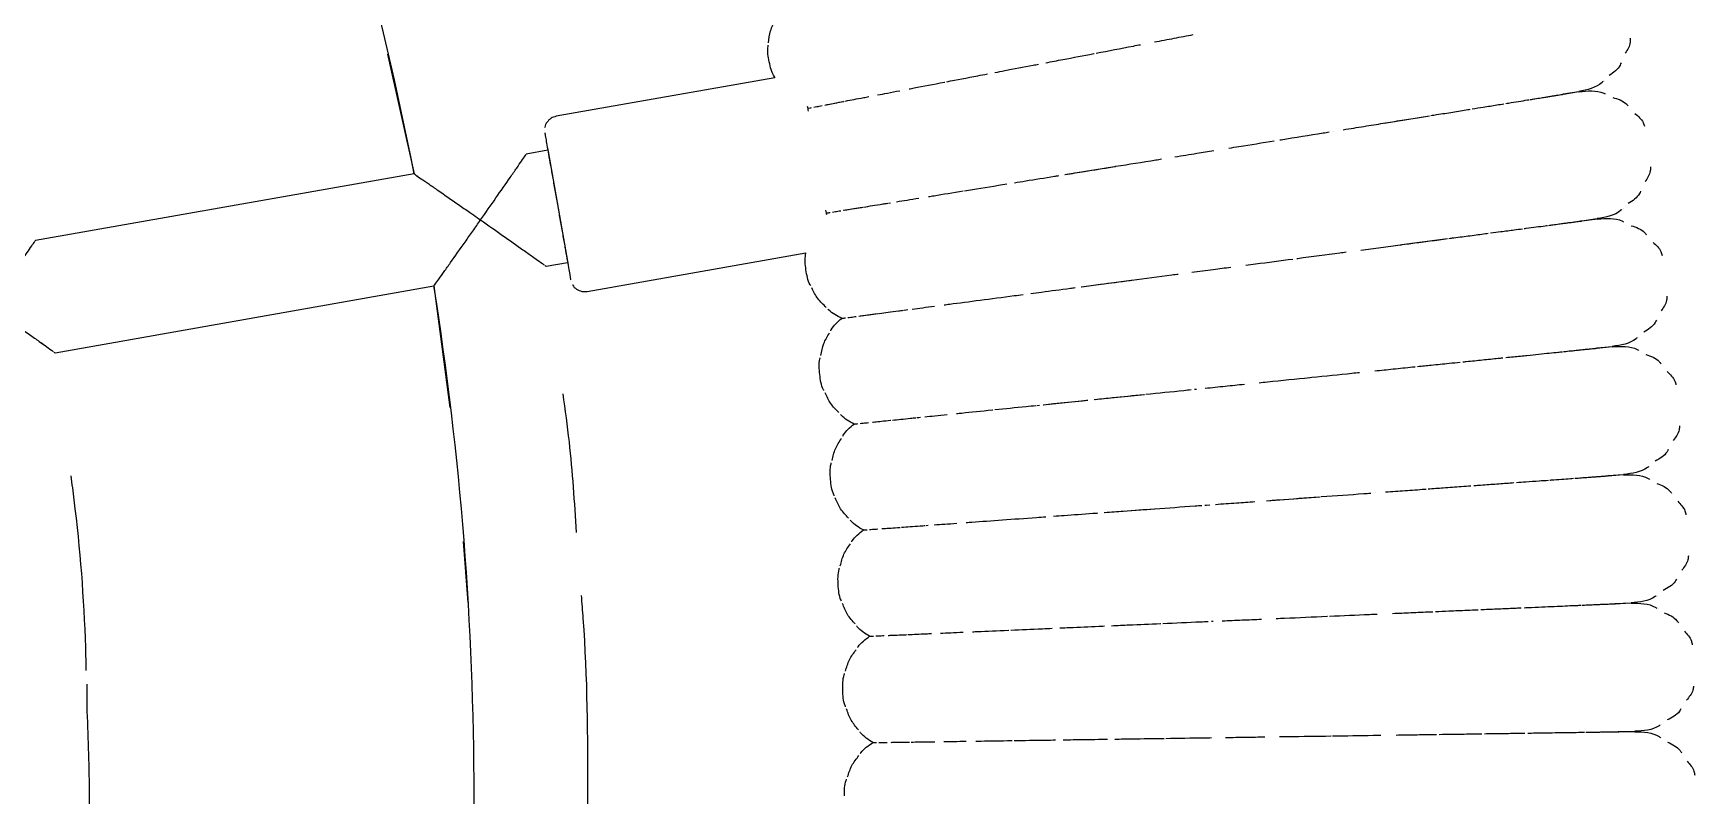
# Model space of a CAD drawing. Extents: x -360 to 379, y -342 to 365.
# Drawn here: x 49.73 to 73.06, y -136.09 to -125.37 of the extents above; entities that cross this region are included whole.
import ezdxf

# ---------------------------------------------------------------- set-up
doc = ezdxf.new("R2010")
doc.units = 0
doc.layers.get('0').update_dxf_attribs({"linetype": 'CONTINUOUS'})

msp = doc.modelspace()

# ---------------------------------------------------------------- linework, layer by layer
at = {"color": 7, "linetype": 'CONTINUOUS'}
for p, q in [((54.703, -125.665), (55.076, -127.349)), ((60.142, -125.998), (57.073, -126.539)), ((60.143, -125.998), (57.073, -126.539)), ((71.432, -126.197), (71.211, -126.23)), ((71.219, -126.228), (71.431, -126.191)), ((71.275, -126.22), (71.275, -126.22)), ((71.787, -126.044), (71.787, -126.044)), ((71.816, -126.225), (71.816, -126.225)), ((60.842, -126.381), (61.097, -126.333)), ((69.916, -126.439), (69.916, -126.439)), ((68.698, -126.635), (69.334, -126.533)), ((56.911, -126.701), (56.911, -126.701)), ((56.916, -126.802), (56.918, -126.81)), ((56.918, -126.81), (56.919, -126.818)), ((67.986, -126.75), (67.986, -126.75)), ((56.954, -127.017), (56.652, -127.071)), ((56.954, -127.017), (56.652, -127.071)), ((56.952, -127.004), (56.954, -127.017)), ((56.957, -127.034), (57.229, -128.576)), ((55.076, -127.349), (49.757, -128.286)), ((55.076, -127.349), (49.757, -128.286)), ((55.119, -127.378), (55.123, -127.381)), ((64.212, -127.359), (64.91, -127.246)), ((61.103, -127.861), (61.36, -127.819)), ((61.739, -127.758), (61.766, -127.754)), ((72.053, -127.842), (72.053, -127.842)), ((71.693, -127.985), (71.474, -128.011)), ((71.476, -128.01), (71.692, -127.978)), ((71.536, -128.001), (71.536, -128.001)), ((71.536, -128.003), (71.536, -128.003)), ((71.693, -127.985), (71.693, -127.985)), ((68.948, -128.343), (69.587, -128.259)), ((70.174, -128.182), (70.174, -128.182)), ((56.707, -128.488), (56.808, -128.56)), ((57.507, -129.001), (60.576, -128.46)), ((57.507, -129.001), (60.577, -128.46)), ((56.916, -128.636), (56.93, -128.646)), ((56.93, -128.646), (57.232, -128.593)), ((56.93, -128.646), (57.232, -128.593)), ((50.035, -129.862), (55.354, -128.924)), ((50.035, -129.862), (55.354, -128.924)), ((55.354, -128.924), (55.579, -130.634)), ((57.3, -128.905), (57.3, -128.905)), ((64.443, -128.936), (65.145, -128.844)), ((61.321, -129.347), (61.578, -129.313)), ((49.813, -129.704), (49.913, -129.775)), ((72.267, -129.647), (72.267, -129.647)), ((50.021, -129.852), (50.035, -129.862)), ((71.903, -129.779), (71.683, -129.799)), ((71.686, -129.798), (71.902, -129.773)), ((71.745, -129.791), (71.745, -129.791)), ((71.746, -129.793), (71.746, -129.793)), ((72.286, -129.829), (72.286, -129.829)), ((69.147, -130.058), (69.147, -130.058)), ((66.036, -130.375), (66.061, -130.373)), ((67.661, -130.209), (67.683, -130.207)), ((63.819, -130.602), (63.86, -130.598)), ((63.91, -130.593), (64.534, -130.529)), ((64.628, -130.519), (65.331, -130.447)), ((72.06, -131.579), (71.84, -131.592)), ((71.843, -131.591), (72.06, -131.572)), ((71.903, -131.586), (71.903, -131.586)), ((71.903, -131.588), (71.903, -131.588)), ((72.428, -131.457), (72.428, -131.457)), ((68.58, -131.829), (68.582, -131.829)), ((70.535, -131.687), (70.535, -131.687)), ((72.441, -131.64), (72.441, -131.64)), ((64.767, -132.107), (65.473, -132.056)), ((67.046, -131.941), (67.799, -131.886)), ((62.268, -132.289), (62.296, -132.287)), ((55.763, -132.517), (55.83, -133.37)), ((71.935, -133.389), (72.165, -133.376)), ((72.165, -133.382), (71.942, -133.389)), ((72.007, -133.385), (72.007, -133.385)), ((72.007, -133.387), (72.007, -133.387)), ((72.536, -133.271), (72.536, -133.271)), ((72.544, -133.454), (72.544, -133.454)), ((66.274, -133.636), (66.299, -133.635)), ((50.487, -134.906), (50.487, -134.519)), ((72.592, -135.088), (72.592, -135.088)), ((71.981, -135.189), (72.218, -135.182)), ((72.218, -135.188), (71.997, -135.188)), ((72.06, -135.186), (72.06, -135.186)), ((72.06, -135.188), (72.06, -135.188)), ((72.594, -135.271), (72.594, -135.271))]:
    msp.add_line(p, q, dxfattribs=at)
at = {"color": 7, "linetype": 'CONTINUOUS', "flags": 128}
for points in [[(61.959, -129.263), (61.987, -129.26), (62.011, -129.256)], [(62.136, -130.774), (62.164, -130.771), (62.187, -130.769)], [(66.179, -132.004), (66.204, -132.002), (66.251, -131.999)]]:
    msp.add_lwpolyline(points, dxfattribs=at)
at = {"color": 7, "linetype": 'CONTINUOUS'}
for start, end in [(11.0009, 28.9991), (351.0009, 8.9991)]:
    msp.add_arc((10.118, -136.088), 45.8, start, end, dxfattribs=at)
for points, knots in [([(60.054, -125.507), (60.06, -125.45), (60.072, -125.335), (60.124, -125.233), (60.151, -125.181)], [0, 0, 0, 0, 0.49715, 1, 1, 1, 1]), ([(65.473, -125.495), (65.565, -125.478), (65.746, -125.443), (65.927, -125.408), (66.016, -125.391)], [0, 0, 0, 0, 0.509436, 1, 1, 1, 1]), ([(72.154, -125.442), (72.155, -125.462), (72.157, -125.538), (72.116, -125.604), (72.085, -125.654)], [0, 0, 0, 0, 0.252425, 1, 1, 1, 1]), ([(60.064, -125.775), (60.05, -125.702), (60.034, -125.623), (60.048, -125.546), (60.049, -125.542)], [0, 0, 0, 0, 0.938693, 1, 1, 1, 1]), ([(63.947, -125.787), (64.027, -125.772), (64.247, -125.73), (64.475, -125.686), (64.625, -125.658), (64.627, -125.657)], [0, 0, 0, 0, 0.361506, 0.993535, 1, 1, 1, 1]), ([(64.653, -125.652), (64.827, -125.619), (65.033, -125.579), (65.244, -125.539), (65.278, -125.533)], [0, 0, 0, 0, 0.839596, 1, 1, 1, 1]), ([(60.144, -125.998), (60.141, -125.993), (60.097, -125.927), (60.08, -125.848), (60.064, -125.775)], [0, 0, 0, 0, 0.072316, 1, 1, 1, 1]), ([(62.558, -126.053), (62.698, -126.026), (62.88, -125.991), (63.081, -125.953), (63.126, -125.944)], [0, 0, 0, 0, 0.772923, 1, 1, 1, 1]), ([(63.232, -125.924), (63.278, -125.915), (63.45, -125.882), (63.656, -125.843), (63.82, -125.812), (63.846, -125.807)], [0, 0, 0, 0, 0.2329772, 0.8808988, 1, 1, 1, 1]), ([(72.027, -125.786), (72.022, -125.798), (71.991, -125.875), (71.919, -125.925), (71.859, -125.967)], [0, 0, 0, 0, 0.152317, 1, 1, 1, 1]), ([(61.585, -126.239), (61.63, -126.231), (61.722, -126.213), (61.837, -126.191), (61.896, -126.18)], [0, 0, 0, 0, 0.486932, 1, 1, 1, 1]), ([(62.026, -126.155), (62.05, -126.15), (62.199, -126.122), (62.369, -126.089), (62.526, -126.059), (62.528, -126.059)], [0, 0, 0, 0, 0.1601643, 0.9893931, 1, 1, 1, 1]), ([(70.749, -126.304), (70.771, -126.301), (70.825, -126.292), (70.899, -126.28), (70.969, -126.269), (71.025, -126.26), (71.075, -126.252), (71.12, -126.244), (71.162, -126.238), (71.188, -126.234), (71.201, -126.231), (71.205, -126.231), (71.208, -126.23), (71.209, -126.23), (71.209, -126.23), (71.209, -126.23)], [0, 0, 0, 0, 0.101261, 0.249181, 0.372047, 0.482572, 0.580816, 0.693453, 0.803353, 0.912605, 0.940174, 0.9632, 0.981713, 0.995761, 1, 1, 1, 1]), ([(71.772, -126.051), (71.767, -126.055), (71.679, -126.141), (71.551, -126.167), (71.431, -126.191)], [0, 0, 0, 0, 0.05147, 1, 1, 1, 1]), ([(71.432, -126.197), (71.554, -126.182), (71.683, -126.167), (71.794, -126.221), (71.8, -126.224)], [0, 0, 0, 0, 0.94853, 1, 1, 1, 1]), ([(60.614, -126.466), (60.612, -126.454), (60.607, -126.428), (60.604, -126.41), (60.602, -126.4)], [0, 0, 0, 0, 0.467754, 1, 1, 1, 1]), ([(60.606, -126.427), (60.608, -126.426), (60.61, -126.426), (60.65, -126.418), (60.657, -126.417)], [0, 0, 0, 0, 0.827317, 1, 1, 1, 1]), ([(60.691, -126.41), (60.703, -126.408), (60.727, -126.404), (60.779, -126.394), (60.806, -126.388)], [0, 0, 0, 0, 0.4834428, 1, 1, 1, 1]), ([(60.861, -126.378), (60.87, -126.376), (60.932, -126.364), (61.018, -126.348), (61.113, -126.33), (61.114, -126.329)], [0, 0, 0, 0, 0.155239, 0.987856, 1, 1, 1, 1]), ([(61.135, -126.325), (61.213, -126.31), (61.309, -126.292), (61.437, -126.268), (61.461, -126.263)], [0, 0, 0, 0, 0.8095085, 1, 1, 1, 1]), ([(69.355, -126.529), (69.381, -126.525), (69.488, -126.508), (69.661, -126.48), (69.818, -126.455), (69.895, -126.442), (69.905, -126.441)], [0, 0, 0, 0, 0.13678, 0.540341, 0.94109, 1, 1, 1, 1]), ([(69.934, -126.436), (69.986, -126.427), (70.107, -126.408), (70.255, -126.384), (70.346, -126.369), (70.378, -126.364)], [0, 0, 0, 0, 0.330536, 0.758451, 1, 1, 1, 1]), ([(70.406, -126.36), (70.419, -126.358), (70.483, -126.347), (70.584, -126.331), (70.68, -126.315), (70.726, -126.308), (70.734, -126.307)], [0, 0, 0, 0, 0.1027867, 0.5237672, 0.9144623, 1, 1, 1, 1]), ([(71.909, -126.275), (71.979, -126.296), (72.062, -126.321), (72.117, -126.385), (72.125, -126.394)], [0, 0, 0, 0, 0.847683, 1, 1, 1, 1]), ([(57.073, -126.539), (57.047, -126.547), (56.997, -126.562), (56.942, -126.619), (56.913, -126.669), (56.912, -126.696), (56.912, -126.697)], [0, 0, 0, 0, 0.327453, 0.654907, 0.98236, 1, 1, 1, 1]), ([(68.124, -126.728), (68.222, -126.712), (68.414, -126.681), (68.686, -126.637), (68.947, -126.595), (69.155, -126.562), (69.272, -126.543), (69.309, -126.537)], [0, 0, 0, 0, 0.2309206, 0.454276, 0.6761354, 0.8964939, 1, 1, 1, 1]), ([(72.221, -126.501), (72.266, -126.539), (72.326, -126.589), (72.348, -126.662), (72.354, -126.68)], [0, 0, 0, 0, 0.747575, 1, 1, 1, 1]), ([(66.519, -126.987), (66.566, -126.979), (66.779, -126.945), (66.989, -126.911), (67.153, -126.885)], [0, 0, 0, 0, 0.21961, 1, 1, 1, 1]), ([(67.234, -126.871), (67.24, -126.87), (67.447, -126.837), (67.68, -126.8), (67.896, -126.765), (67.924, -126.76)], [0, 0, 0, 0, 0.025528, 0.875674, 1, 1, 1, 1]), ([(56.01, -127.996), (56.082, -127.892), (56.227, -127.685), (56.4, -127.436), (56.517, -127.267), (56.589, -127.162), (56.641, -127.086), (56.648, -127.076), (56.652, -127.071)], [0, 0, 0, 0, 0.249639, 0.498732, 0.631425, 0.74933, 0.874819, 1, 1, 1, 1]), ([(64.918, -127.245), (64.923, -127.244), (65.109, -127.214), (65.329, -127.179), (65.547, -127.144), (65.574, -127.139)], [0, 0, 0, 0, 0.0198714, 0.8749988, 1, 1, 1, 1]), ([(65.76, -127.109), (65.863, -127.093), (66.045, -127.063), (66.227, -127.034), (66.306, -127.021)], [0, 0, 0, 0, 0.568093, 1, 1, 1, 1]), ([(55.076, -127.349), (55.081, -127.352), (55.092, -127.36), (55.171, -127.414), (55.278, -127.488), (55.45, -127.606), (55.648, -127.744), (55.82, -127.864), (55.924, -127.936), (55.976, -127.973), (56.01, -127.996)], [0, 0, 0, 0, 0.125073, 0.250428, 0.375584, 0.501116, 0.75073, 0.874979, 0.919818, 1, 1, 1, 1]), ([(63.508, -127.473), (63.56, -127.464), (63.74, -127.435), (63.949, -127.402), (64.109, -127.376), (64.129, -127.373)], [0, 0, 0, 0, 0.261086, 0.90801, 1, 1, 1, 1]), ([(64.219, -127.358), (64.31, -127.343), (64.527, -127.308), (64.754, -127.272), (64.887, -127.25)], [0, 0, 0, 0, 0.415467, 1, 1, 1, 1]), ([(72.438, -127.251), (72.438, -127.27), (72.437, -127.347), (72.394, -127.412), (72.362, -127.461)], [0, 0, 0, 0, 0.2524251, 1, 1, 1, 1]), ([(62.298, -127.668), (62.324, -127.664), (62.471, -127.64), (62.645, -127.612), (62.787, -127.589)], [0, 0, 0, 0, 0.180471, 1, 1, 1, 1]), ([(62.803, -127.586), (62.804, -127.586), (62.95, -127.563), (63.152, -127.53), (63.361, -127.496), (63.402, -127.49)], [0, 0, 0, 0, 0.005465, 0.80838, 1, 1, 1, 1]), ([(72.3, -127.591), (72.295, -127.603), (72.261, -127.679), (72.189, -127.727), (72.127, -127.767)], [0, 0, 0, 0, 0.152317, 1, 1, 1, 1]), ([(60.871, -127.926), (60.87, -127.916), (60.866, -127.897), (60.862, -127.872), (60.86, -127.86)], [0, 0, 0, 0, 0.532246, 1, 1, 1, 1]), ([(61.123, -127.858), (61.133, -127.856), (61.196, -127.846), (61.283, -127.832), (61.377, -127.817), (61.378, -127.817)], [0, 0, 0, 0, 0.161139, 0.99581, 1, 1, 1, 1]), ([(61.386, -127.815), (61.47, -127.802), (61.57, -127.785), (61.704, -127.764), (61.727, -127.76)], [0, 0, 0, 0, 0.828873, 1, 1, 1, 1]), ([(61.851, -127.74), (61.899, -127.732), (61.992, -127.717), (62.107, -127.699), (62.163, -127.69)], [0, 0, 0, 0, 0.511844, 1, 1, 1, 1]), ([(72.037, -127.848), (72.033, -127.852), (71.942, -127.936), (71.814, -127.958), (71.692, -127.978)], [0, 0, 0, 0, 0.0514703, 1, 1, 1, 1]), ([(55.354, -128.924), (55.358, -128.919), (55.365, -128.908), (55.421, -128.831), (55.496, -128.724), (55.617, -128.554), (55.756, -128.358), (55.9, -128.153), (55.973, -128.049), (56.01, -127.996)], [0, 0, 0, 0, 0.125078, 0.250454, 0.375783, 0.500718, 0.749402, 0.874756, 1, 1, 1, 1]), ([(56.01, -127.996), (56.114, -128.069), (56.321, -128.215), (56.568, -128.389), (56.737, -128.509), (56.837, -128.58), (56.897, -128.623), (56.905, -128.629), (56.906, -128.629)], [0, 0, 0, 0, 0.284099, 0.566554, 0.717173, 0.850694, 0.993061, 1, 1, 1, 1]), ([(60.866, -127.899), (60.867, -127.899), (60.87, -127.899), (60.91, -127.892), (60.917, -127.891)], [0, 0, 0, 0, 0.830085, 1, 1, 1, 1]), ([(60.951, -127.885), (60.963, -127.883), (60.987, -127.88), (61.04, -127.871), (61.067, -127.867)], [0, 0, 0, 0, 0.491745, 1, 1, 1, 1]), ([(70.663, -128.117), (70.672, -128.116), (70.734, -128.108), (70.832, -128.095), (70.933, -128.082), (70.982, -128.075), (70.993, -128.074)], [0, 0, 0, 0, 0.076164, 0.494667, 0.883604, 1, 1, 1, 1]), ([(71.009, -128.072), (71.028, -128.069), (71.08, -128.062), (71.15, -128.053), (71.221, -128.044), (71.278, -128.036), (71.333, -128.029), (71.382, -128.023), (71.423, -128.017), (71.448, -128.014), (71.463, -128.012), (71.469, -128.011), (71.471, -128.011), (71.469, -128.011), (71.468, -128.011), (71.466, -128.012), (71.465, -128.012), (71.464, -128.012), (71.462, -128.012), (71.46, -128.012), (71.459, -128.013), (71.458, -128.013)], [0, 0, 0, 0, 0.0831333, 0.2290448, 0.3493806, 0.4579008, 0.5546621, 0.689561, 0.7982536, 0.8809141, 0.9284625, 0.9626848, 0.9842869, 0.9892267, 0.9910646, 0.9932802, 0.9942637, 0.9951843, 0.9961423, 0.9972273, 1, 1, 1, 1]), ([(71.693, -127.985), (71.816, -127.973), (71.945, -127.961), (72.055, -128.019), (72.06, -128.022)], [0, 0, 0, 0, 0.948884, 1, 1, 1, 1]), ([(72.168, -128.077), (72.238, -128.1), (72.32, -128.127), (72.373, -128.192), (72.381, -128.202)], [0, 0, 0, 0, 0.847683, 1, 1, 1, 1]), ([(49.116, -129.212), (49.189, -129.108), (49.334, -128.9), (49.506, -128.652), (49.623, -128.482), (49.695, -128.377), (49.747, -128.302), (49.754, -128.292), (49.757, -128.286)], [0, 0, 0, 0, 0.249666, 0.498741, 0.631371, 0.749335, 0.87482, 1, 1, 1, 1]), ([(68.96, -128.341), (69.036, -128.331), (69.199, -128.31), (69.4, -128.284), (69.521, -128.268), (69.562, -128.262)], [0, 0, 0, 0, 0.365099, 0.784604, 1, 1, 1, 1]), ([(69.606, -128.256), (69.63, -128.253), (69.734, -128.24), (69.906, -128.217), (70.067, -128.196), (70.147, -128.185), (70.16, -128.184)], [0, 0, 0, 0, 0.1210108, 0.5234137, 0.9231055, 1, 1, 1, 1]), ([(70.194, -128.179), (70.242, -128.173), (70.358, -128.157), (70.506, -128.138), (70.602, -128.125), (70.639, -128.12)], [0, 0, 0, 0, 0.298902, 0.725485, 1, 1, 1, 1]), ([(72.474, -128.311), (72.518, -128.35), (72.576, -128.402), (72.596, -128.476), (72.601, -128.495)], [0, 0, 0, 0, 0.7475749, 1, 1, 1, 1]), ([(60.579, -128.697), (60.569, -128.623), (60.559, -128.543), (60.577, -128.466), (60.578, -128.46)], [0, 0, 0, 0, 0.927684, 1, 1, 1, 1]), ([(66.757, -128.632), (66.802, -128.626), (67.023, -128.596), (67.242, -128.568), (67.416, -128.545)], [0, 0, 0, 0, 0.201467, 1, 1, 1, 1]), ([(67.474, -128.537), (67.478, -128.537), (67.683, -128.51), (67.917, -128.479), (68.136, -128.45), (68.166, -128.446)], [0, 0, 0, 0, 0.0165109, 0.8656885, 1, 1, 1, 1]), ([(68.372, -128.419), (68.466, -128.407), (68.655, -128.382), (68.843, -128.357), (68.936, -128.345), (68.942, -128.344)], [0, 0, 0, 0, 0.483265, 0.968826, 1, 1, 1, 1]), ([(60.645, -128.921), (60.642, -128.917), (60.603, -128.849), (60.591, -128.771), (60.579, -128.697)], [0, 0, 0, 0, 0.061307, 1, 1, 1, 1]), ([(65.149, -128.843), (65.152, -128.843), (65.337, -128.818), (65.558, -128.789), (65.778, -128.76), (65.808, -128.757)], [0, 0, 0, 0, 0.011815, 0.866972, 1, 1, 1, 1]), ([(65.997, -128.732), (66.098, -128.718), (66.28, -128.694), (66.463, -128.67), (66.545, -128.659)], [0, 0, 0, 0, 0.551626, 1, 1, 1, 1]), ([(57.302, -128.908), (57.303, -128.909), (57.312, -128.935), (57.357, -128.971), (57.428, -129.006), (57.481, -129.003), (57.507, -129.001)], [0, 0, 0, 0, 0.01764, 0.345093, 0.672547, 1, 1, 1, 1]), ([(60.864, -129.225), (60.822, -129.186), (60.737, -129.107), (60.687, -129.004), (60.662, -128.952)], [0, 0, 0, 0, 0.50285, 1, 1, 1, 1]), ([(63.736, -129.029), (63.786, -129.023), (63.964, -128.999), (64.173, -128.972), (64.336, -128.95), (64.357, -128.947)], [0, 0, 0, 0, 0.252823, 0.900243, 1, 1, 1, 1]), ([(64.452, -128.935), (64.54, -128.923), (64.76, -128.894), (64.991, -128.864), (65.13, -128.846)], [0, 0, 0, 0, 0.397627, 1, 1, 1, 1]), ([(49.116, -129.212), (49.22, -129.284), (49.427, -129.43), (49.673, -129.604), (49.842, -129.725), (49.943, -129.796), (50.002, -129.838), (50.01, -129.844), (50.011, -129.845)], [0, 0, 0, 0, 0.2825357, 0.5660387, 0.7169685, 0.8508029, 0.9931619, 1, 1, 1, 1]), ([(61.082, -129.379), (61.015, -129.346), (60.944, -129.311), (60.89, -129.254), (60.887, -129.25)], [0, 0, 0, 0, 0.941576, 1, 1, 1, 1]), ([(62.072, -129.248), (62.119, -129.242), (62.212, -129.23), (62.328, -129.215), (62.385, -129.207)], [0, 0, 0, 0, 0.504432, 1, 1, 1, 1]), ([(62.519, -129.189), (62.545, -129.186), (62.698, -129.166), (63.026, -129.123), (63.374, -129.077), (63.586, -129.049), (63.628, -129.043)], [0, 0, 0, 0, 0.0831879, 0.4885059, 0.8983422, 1, 1, 1, 1]), ([(72.668, -129.067), (72.668, -129.087), (72.665, -129.163), (72.62, -129.227), (72.587, -129.275)], [0, 0, 0, 0, 0.252425, 1, 1, 1, 1]), ([(60.927, -129.553), (60.929, -129.549), (60.966, -129.48), (61.026, -129.428), (61.082, -129.379)], [0, 0, 0, 0, 0.058424, 1, 1, 1, 1]), ([(61.082, -129.379), (61.084, -129.378), (61.086, -129.378), (61.127, -129.373), (61.134, -129.372)], [0, 0, 0, 0, 0.8292624, 1, 1, 1, 1]), ([(61.168, -129.367), (61.18, -129.366), (61.204, -129.363), (61.257, -129.356), (61.284, -129.352)], [0, 0, 0, 0, 0.489278, 1, 1, 1, 1]), ([(61.34, -129.345), (61.35, -129.343), (61.413, -129.335), (61.5, -129.324), (61.595, -129.311), (61.596, -129.311)], [0, 0, 0, 0, 0.159384, 0.993448, 1, 1, 1, 1]), ([(61.609, -129.309), (61.691, -129.299), (61.791, -129.285), (61.923, -129.268), (61.947, -129.265)], [0, 0, 0, 0, 0.823118, 1, 1, 1, 1]), ([(72.521, -129.403), (72.516, -129.415), (72.48, -129.49), (72.406, -129.535), (72.343, -129.574)], [0, 0, 0, 0, 0.152317, 1, 1, 1, 1]), ([(60.787, -129.899), (60.798, -129.843), (60.819, -129.73), (60.88, -129.632), (60.911, -129.583)], [0, 0, 0, 0, 0.4971503, 1, 1, 1, 1]), ([(72.251, -129.652), (72.246, -129.657), (72.153, -129.738), (72.024, -129.756), (71.902, -129.773)], [0, 0, 0, 0, 0.0511155, 1, 1, 1, 1]), ([(60.773, -130.167), (60.765, -130.093), (60.757, -130.014), (60.777, -129.938), (60.778, -129.934)], [0, 0, 0, 0, 0.938693, 1, 1, 1, 1]), ([(69.803, -129.991), (69.82, -129.989), (69.916, -129.979), (70.082, -129.962), (70.253, -129.945), (70.343, -129.935), (70.365, -129.933)], [0, 0, 0, 0, 0.0810546, 0.478246, 0.8730117, 1, 1, 1, 1]), ([(70.407, -129.929), (70.443, -129.925), (70.547, -129.915), (70.702, -129.899), (70.87, -129.882), (71.015, -129.867), (71.125, -129.855), (71.183, -129.85), (71.203, -129.848)], [0, 0, 0, 0, 0.115257, 0.333188, 0.537957, 0.729653, 0.908361, 1, 1, 1, 1]), ([(71.219, -129.846), (71.23, -129.845), (71.274, -129.84), (71.338, -129.834), (71.41, -129.826), (71.471, -129.82), (71.529, -129.814), (71.581, -129.809), (71.621, -129.805), (71.647, -129.802), (71.663, -129.801), (71.672, -129.8), (71.676, -129.799), (71.679, -129.799), (71.679, -129.799), (71.679, -129.799)], [0, 0, 0, 0, 0.0486767, 0.1987194, 0.317008, 0.4242479, 0.5499714, 0.6757335, 0.7798355, 0.8624051, 0.9084457, 0.9455864, 0.9690718, 0.9872278, 1, 1, 1, 1]), ([(71.903, -129.779), (72.026, -129.771), (72.155, -129.763), (72.263, -129.824), (72.269, -129.827)], [0, 0, 0, 0, 0.94853, 1, 1, 1, 1]), ([(72.375, -129.885), (72.444, -129.91), (72.526, -129.939), (72.576, -130.006), (72.584, -130.016)], [0, 0, 0, 0, 0.847683, 1, 1, 1, 1]), ([(60.832, -130.394), (60.829, -130.39), (60.792, -130.321), (60.782, -130.242), (60.773, -130.167)], [0, 0, 0, 0, 0.061307, 1, 1, 1, 1]), ([(67.682, -130.207), (67.873, -130.188), (68.101, -130.164), (68.318, -130.142), (68.353, -130.139)], [0, 0, 0, 0, 0.834485, 1, 1, 1, 1]), ([(68.568, -130.117), (68.654, -130.108), (68.834, -130.089), (69.021, -130.07), (69.121, -130.06), (69.134, -130.059)], [0, 0, 0, 0, 0.441925, 0.929939, 1, 1, 1, 1]), ([(69.168, -130.055), (69.232, -130.049), (69.383, -130.033), (69.583, -130.013), (69.715, -130), (69.766, -129.994)], [0, 0, 0, 0, 0.308439, 0.730653, 1, 1, 1, 1]), ([(72.674, -130.128), (72.716, -130.169), (72.773, -130.222), (72.791, -130.296), (72.796, -130.315)], [0, 0, 0, 0, 0.747575, 1, 1, 1, 1]), ([(61.042, -130.704), (61.001, -130.664), (60.919, -130.583), (60.872, -130.478), (60.848, -130.425)], [0, 0, 0, 0, 0.50285, 1, 1, 1, 1]), ([(65.353, -130.445), (65.53, -130.427), (65.74, -130.406), (65.954, -130.384), (65.988, -130.38)], [0, 0, 0, 0, 0.841193, 1, 1, 1, 1]), ([(66.186, -130.36), (66.279, -130.351), (66.462, -130.332), (66.646, -130.313), (66.736, -130.304)], [0, 0, 0, 0, 0.511225, 1, 1, 1, 1]), ([(66.941, -130.283), (66.98, -130.279), (67.22, -130.254), (67.461, -130.23), (67.657, -130.21), (67.658, -130.21)], [0, 0, 0, 0, 0.1624495, 0.9942773, 1, 1, 1, 1]), ([(57.357, -132.386), (57.33, -131.962), (57.29, -131.31), (57.199, -130.664), (57.167, -130.439)], [0, 0, 0, 0, 0.6514, 1, 1, 1, 1]), ([(63.232, -130.662), (63.374, -130.647), (63.559, -130.628), (63.763, -130.608), (63.809, -130.603)], [0, 0, 0, 0, 0.774195, 1, 1, 1, 1]), ([(63.916, -130.592), (63.962, -130.587), (64.137, -130.569), (64.346, -130.548), (64.512, -130.531), (64.538, -130.528)], [0, 0, 0, 0, 0.2338223, 0.8817314, 1, 1, 1, 1]), ([(64.64, -130.518), (64.721, -130.51), (64.944, -130.487), (65.176, -130.463), (65.327, -130.448), (65.329, -130.448)], [0, 0, 0, 0, 0.36254, 0.994214, 1, 1, 1, 1]), ([(61.256, -130.864), (61.19, -130.829), (61.119, -130.792), (61.068, -130.733), (61.065, -130.73)], [0, 0, 0, 0, 0.941576, 1, 1, 1, 1]), ([(61.096, -131.033), (61.098, -131.029), (61.137, -130.962), (61.198, -130.911), (61.256, -130.864)], [0, 0, 0, 0, 0.058424, 1, 1, 1, 1]), ([(61.256, -130.864), (61.258, -130.864), (61.26, -130.863), (61.301, -130.859), (61.308, -130.858)], [0, 0, 0, 0, 0.8274019, 1, 1, 1, 1]), ([(61.342, -130.855), (61.354, -130.854), (61.378, -130.851), (61.431, -130.846), (61.459, -130.843)], [0, 0, 0, 0, 0.483699, 1, 1, 1, 1]), ([(61.514, -130.837), (61.524, -130.836), (61.586, -130.83), (61.674, -130.821), (61.769, -130.811), (61.771, -130.811)], [0, 0, 0, 0, 0.1554203, 0.988101, 1, 1, 1, 1]), ([(61.792, -130.809), (61.871, -130.801), (61.968, -130.791), (62.097, -130.778), (62.122, -130.775)], [0, 0, 0, 0, 0.810105, 1, 1, 1, 1]), ([(62.247, -130.762), (62.293, -130.758), (62.387, -130.748), (62.503, -130.736), (62.562, -130.73)], [0, 0, 0, 0, 0.4877, 1, 1, 1, 1]), ([(62.694, -130.717), (62.719, -130.714), (62.87, -130.699), (63.042, -130.681), (63.201, -130.665), (63.203, -130.665)], [0, 0, 0, 0, 0.160613, 0.989893, 1, 1, 1, 1]), ([(72.846, -130.89), (72.845, -130.909), (72.84, -130.985), (72.793, -131.048), (72.758, -131.095)], [0, 0, 0, 0, 0.252425, 1, 1, 1, 1]), ([(60.945, -131.375), (60.958, -131.32), (60.983, -131.207), (61.047, -131.111), (61.079, -131.063)], [0, 0, 0, 0, 0.49715, 1, 1, 1, 1]), ([(72.689, -131.221), (72.683, -131.232), (72.645, -131.307), (72.57, -131.35), (72.506, -131.386)], [0, 0, 0, 0, 0.152317, 1, 1, 1, 1]), ([(50.472, -134.327), (50.47, -134.22), (50.451, -133.418), (50.38, -132.504), (50.274, -131.703), (50.259, -131.591)], [0, 0, 0, 0, 0.117161, 0.876029, 1, 1, 1, 1]), ([(60.924, -131.643), (60.918, -131.569), (60.912, -131.489), (60.934, -131.414), (60.935, -131.41)], [0, 0, 0, 0, 0.938693, 1, 1, 1, 1]), ([(71.68, -131.603), (71.685, -131.603), (71.711, -131.601), (71.747, -131.599), (71.786, -131.596), (71.809, -131.594), (71.821, -131.593), (71.828, -131.593), (71.831, -131.592), (71.833, -131.592)], [0, 0, 0, 0, 0.073229, 0.373932, 0.619069, 0.808985, 0.879701, 0.942494, 1, 1, 1, 1]), ([(72.412, -131.462), (72.407, -131.466), (72.311, -131.545), (72.182, -131.559), (72.06, -131.572)], [0, 0, 0, 0, 0.05147, 1, 1, 1, 1]), ([(72.06, -131.579), (72.183, -131.575), (72.313, -131.57), (72.419, -131.634), (72.425, -131.637)], [0, 0, 0, 0, 0.94853, 1, 1, 1, 1]), ([(60.976, -131.871), (60.974, -131.867), (60.939, -131.797), (60.931, -131.718), (60.924, -131.643)], [0, 0, 0, 0, 0.061307, 1, 1, 1, 1]), ([(68.719, -131.819), (68.81, -131.812), (68.997, -131.799), (69.185, -131.785), (69.282, -131.778), (69.29, -131.778)], [0, 0, 0, 0, 0.468273, 0.955148, 1, 1, 1, 1]), ([(69.315, -131.776), (69.386, -131.77), (69.546, -131.759), (69.747, -131.744), (69.872, -131.735), (69.917, -131.732)], [0, 0, 0, 0, 0.344581, 0.765842, 1, 1, 1, 1]), ([(69.959, -131.729), (69.981, -131.727), (70.082, -131.72), (70.253, -131.707), (70.418, -131.695), (70.502, -131.689), (70.518, -131.688)], [0, 0, 0, 0, 0.1065967, 0.5074551, 0.905702, 1, 1, 1, 1]), ([(70.556, -131.685), (70.6, -131.682), (70.712, -131.674), (70.861, -131.663), (70.962, -131.656), (71.004, -131.653)], [0, 0, 0, 0, 0.2703849, 0.6948653, 1, 1, 1, 1]), ([(71.023, -131.651), (71.03, -131.651), (71.089, -131.646), (71.186, -131.639), (71.29, -131.632), (71.343, -131.628), (71.357, -131.627)], [0, 0, 0, 0, 0.053515, 0.469497, 0.856512, 1, 1, 1, 1]), ([(71.374, -131.626), (71.39, -131.625), (71.439, -131.621), (71.507, -131.616), (71.577, -131.611), (71.632, -131.607), (71.661, -131.605), (71.674, -131.604)], [0, 0, 0, 0, 0.135459, 0.417723, 0.644383, 0.845784, 1, 1, 1, 1]), ([(72.529, -131.698), (72.597, -131.725), (72.678, -131.757), (72.726, -131.825), (72.734, -131.835)], [0, 0, 0, 0, 0.847683, 1, 1, 1, 1]), ([(61.177, -132.188), (61.137, -132.146), (61.058, -132.062), (61.013, -131.956), (60.991, -131.903)], [0, 0, 0, 0, 0.50285, 1, 1, 1, 1]), ([(64.777, -132.106), (64.863, -132.1), (65.091, -132.083), (65.513, -132.053), (65.882, -132.026), (66.105, -132.01), (66.136, -132.007)], [0, 0, 0, 0, 0.197147, 0.524673, 0.933037, 1, 1, 1, 1]), ([(66.33, -131.993), (66.428, -131.986), (66.612, -131.973), (66.796, -131.959), (66.881, -131.953)], [0, 0, 0, 0, 0.536875, 1, 1, 1, 1]), ([(67.092, -131.938), (67.134, -131.935), (67.366, -131.918), (67.594, -131.901), (67.78, -131.888)], [0, 0, 0, 0, 0.185074, 1, 1, 1, 1]), ([(67.812, -131.885), (67.814, -131.885), (68.019, -131.87), (68.254, -131.853), (68.477, -131.837), (68.509, -131.834)], [0, 0, 0, 0, 0.008374, 0.856522, 1, 1, 1, 1]), ([(72.821, -131.95), (72.862, -131.992), (72.917, -132.047), (72.933, -132.122), (72.937, -132.141)], [0, 0, 0, 0, 0.747575, 1, 1, 1, 1]), ([(61.386, -132.353), (61.321, -132.317), (61.252, -132.277), (61.202, -132.217), (61.199, -132.214)], [0, 0, 0, 0, 0.941576, 1, 1, 1, 1]), ([(61.919, -132.315), (62, -132.309), (62.099, -132.301), (62.231, -132.292), (62.255, -132.29)], [0, 0, 0, 0, 0.8181178, 1, 1, 1, 1]), ([(62.381, -132.281), (62.428, -132.277), (62.522, -132.271), (62.638, -132.262), (62.696, -132.258)], [0, 0, 0, 0, 0.497997, 1, 1, 1, 1]), ([(62.83, -132.248), (62.856, -132.246), (63.009, -132.235), (63.337, -132.211), (63.688, -132.186), (63.903, -132.17), (63.947, -132.167)], [0, 0, 0, 0, 0.081252, 0.485919, 0.895088, 1, 1, 1, 1]), ([(64.055, -132.159), (64.104, -132.155), (64.282, -132.142), (64.491, -132.127), (64.656, -132.115), (64.679, -132.113)], [0, 0, 0, 0, 0.2456057, 0.8933286, 1, 1, 1, 1]), ([(61.221, -132.518), (61.224, -132.514), (61.264, -132.448), (61.327, -132.399), (61.386, -132.353)], [0, 0, 0, 0, 0.058424, 1, 1, 1, 1]), ([(61.386, -132.353), (61.388, -132.353), (61.39, -132.353), (61.431, -132.35), (61.438, -132.35)], [0, 0, 0, 0, 0.828548, 1, 1, 1, 1]), ([(61.473, -132.347), (61.485, -132.346), (61.509, -132.344), (61.562, -132.34), (61.589, -132.339)], [0, 0, 0, 0, 0.487134, 1, 1, 1, 1]), ([(61.646, -132.334), (61.655, -132.334), (61.718, -132.329), (61.806, -132.323), (61.902, -132.316), (61.903, -132.316)], [0, 0, 0, 0, 0.15786, 0.991394, 1, 1, 1, 1]), ([(61.061, -132.856), (61.075, -132.8), (61.103, -132.689), (61.17, -132.595), (61.203, -132.547)], [0, 0, 0, 0, 0.4971503, 1, 1, 1, 1]), ([(72.971, -132.716), (72.969, -132.736), (72.962, -132.811), (72.913, -132.873), (72.877, -132.919)], [0, 0, 0, 0, 0.252425, 1, 1, 1, 1]), ([(61.031, -133.123), (61.028, -133.048), (61.024, -132.968), (61.048, -132.894), (61.05, -132.89)], [0, 0, 0, 0, 0.938693, 1, 1, 1, 1]), ([(61.077, -133.352), (61.075, -133.348), (61.042, -133.277), (61.037, -133.198), (61.031, -133.123)], [0, 0, 0, 0, 0.061307, 1, 1, 1, 1]), ([(72.804, -133.043), (72.798, -133.054), (72.758, -133.127), (72.681, -133.168), (72.617, -133.203)], [0, 0, 0, 0, 0.152317, 1, 1, 1, 1]), ([(57.426, -138.905), (57.435, -138.796), (57.512, -137.859), (57.523, -136.088), (57.512, -134.317), (57.435, -133.381), (57.426, -133.272)], [0, 0, 0, 0, 0.058113, 0.5, 0.941887, 1, 1, 1, 1]), ([(61.269, -133.674), (61.23, -133.631), (61.153, -133.546), (61.112, -133.438), (61.092, -133.385)], [0, 0, 0, 0, 0.50285, 1, 1, 1, 1]), ([(70.056, -133.471), (70.073, -133.471), (70.169, -133.466), (70.335, -133.459), (70.508, -133.452), (70.598, -133.448), (70.621, -133.447)], [0, 0, 0, 0, 0.079048, 0.475895, 0.870331, 1, 1, 1, 1]), ([(70.663, -133.445), (70.699, -133.443), (70.803, -133.439), (70.958, -133.432), (71.127, -133.425), (71.273, -133.418), (71.384, -133.413), (71.443, -133.411), (71.463, -133.41)], [0, 0, 0, 0, 0.11339, 0.331204, 0.535889, 0.727534, 0.906223, 1, 1, 1, 1]), ([(71.479, -133.409), (71.489, -133.409), (71.534, -133.407), (71.597, -133.404), (71.669, -133.401), (71.731, -133.398), (71.789, -133.396), (71.841, -133.393), (71.881, -133.392), (71.908, -133.39), (71.924, -133.39), (71.933, -133.389), (71.937, -133.389), (71.941, -133.389), (71.94, -133.389), (71.94, -133.389)], [0, 0, 0, 0, 0.04727, 0.19868, 0.317636, 0.42578, 0.552545, 0.679305, 0.784371, 0.86787, 0.914228, 0.951777, 0.975339, 0.993775, 1, 1, 1, 1]), ([(72.52, -133.276), (72.515, -133.28), (72.417, -133.355), (72.288, -133.366), (72.165, -133.376)], [0, 0, 0, 0, 0.051116, 1, 1, 1, 1]), ([(72.165, -133.382), (72.288, -133.382), (72.418, -133.381), (72.522, -133.448), (72.528, -133.451)], [0, 0, 0, 0, 0.9485297, 1, 1, 1, 1]), ([(64.871, -133.698), (64.953, -133.694), (65.176, -133.684), (65.409, -133.674), (65.561, -133.668), (65.563, -133.667)], [0, 0, 0, 0, 0.361408, 0.993462, 1, 1, 1, 1]), ([(65.59, -133.666), (65.766, -133.659), (65.976, -133.649), (66.191, -133.64), (66.225, -133.639)], [0, 0, 0, 0, 0.839411, 1, 1, 1, 1]), ([(66.424, -133.63), (66.517, -133.626), (66.701, -133.618), (66.886, -133.61), (66.976, -133.606)], [0, 0, 0, 0, 0.509187, 1, 1, 1, 1]), ([(67.182, -133.597), (67.221, -133.595), (67.461, -133.585), (67.704, -133.574), (67.9, -133.565), (67.902, -133.565)], [0, 0, 0, 0, 0.161334, 0.993168, 1, 1, 1, 1]), ([(67.93, -133.564), (68.12, -133.556), (68.348, -133.546), (68.564, -133.536), (68.6, -133.535)], [0, 0, 0, 0, 0.832088, 1, 1, 1, 1]), ([(68.816, -133.525), (68.902, -133.522), (69.083, -133.514), (69.27, -133.506), (69.371, -133.501), (69.384, -133.501)], [0, 0, 0, 0, 0.439852, 0.927899, 1, 1, 1, 1]), ([(69.419, -133.499), (69.483, -133.496), (69.634, -133.49), (69.835, -133.481), (69.967, -133.475), (70.019, -133.473)], [0, 0, 0, 0, 0.305604, 0.7277754, 1, 1, 1, 1]), ([(72.63, -133.515), (72.698, -133.544), (72.778, -133.578), (72.824, -133.648), (72.831, -133.658)], [0, 0, 0, 0, 0.847683, 1, 1, 1, 1]), ([(61.473, -133.846), (61.409, -133.807), (61.341, -133.766), (61.293, -133.705), (61.29, -133.701)], [0, 0, 0, 0, 0.941576, 1, 1, 1, 1]), ([(61.303, -134.006), (61.306, -134.002), (61.348, -133.937), (61.413, -133.89), (61.473, -133.846)], [0, 0, 0, 0, 0.058424, 1, 1, 1, 1]), ([(61.473, -133.846), (61.475, -133.846), (61.477, -133.846), (61.518, -133.844), (61.525, -133.844)], [0, 0, 0, 0, 0.827314, 1, 1, 1, 1]), ([(61.56, -133.842), (61.571, -133.842), (61.596, -133.841), (61.649, -133.838), (61.677, -133.837)], [0, 0, 0, 0, 0.483436, 1, 1, 1, 1]), ([(61.732, -133.835), (61.742, -133.834), (61.805, -133.832), (61.893, -133.828), (61.989, -133.824), (61.99, -133.823)], [0, 0, 0, 0, 0.155234, 0.987849, 1, 1, 1, 1]), ([(62.011, -133.823), (62.091, -133.819), (62.188, -133.815), (62.318, -133.809), (62.343, -133.808)], [0, 0, 0, 0, 0.809492, 1, 1, 1, 1]), ([(62.469, -133.803), (62.514, -133.801), (62.609, -133.796), (62.725, -133.791), (62.785, -133.789)], [0, 0, 0, 0, 0.486913, 1, 1, 1, 1]), ([(62.917, -133.783), (62.942, -133.782), (63.094, -133.775), (63.267, -133.768), (63.426, -133.761), (63.428, -133.761)], [0, 0, 0, 0, 0.160151, 0.989371, 1, 1, 1, 1]), ([(63.458, -133.759), (63.601, -133.753), (63.786, -133.745), (63.991, -133.736), (64.037, -133.734)], [0, 0, 0, 0, 0.7728479, 1, 1, 1, 1]), ([(64.144, -133.729), (64.191, -133.727), (64.366, -133.72), (64.576, -133.711), (64.743, -133.703), (64.769, -133.702)], [0, 0, 0, 0, 0.232914, 0.880824, 1, 1, 1, 1]), ([(72.915, -133.776), (72.955, -133.818), (73.008, -133.875), (73.022, -133.95), (73.025, -133.969)], [0, 0, 0, 0, 0.747575, 1, 1, 1, 1]), ([(61.133, -134.339), (61.149, -134.284), (61.181, -134.173), (61.25, -134.081), (61.285, -134.035)], [0, 0, 0, 0, 0.49715, 1, 1, 1, 1]), ([(61.096, -134.605), (61.095, -134.53), (61.093, -134.45), (61.12, -134.377), (61.121, -134.372)], [0, 0, 0, 0, 0.938693, 1, 1, 1, 1]), ([(61.135, -134.836), (61.133, -134.831), (61.102, -134.759), (61.099, -134.68), (61.096, -134.605)], [0, 0, 0, 0, 0.061307, 1, 1, 1, 1]), ([(73.042, -134.546), (73.04, -134.565), (73.031, -134.641), (72.98, -134.701), (72.943, -134.745)], [0, 0, 0, 0, 0.252425, 1, 1, 1, 1]), ([(61.317, -135.163), (61.28, -135.119), (61.206, -135.031), (61.168, -134.922), (61.149, -134.868)], [0, 0, 0, 0, 0.50285, 1, 1, 1, 1]), ([(72.575, -135.092), (72.57, -135.096), (72.47, -135.169), (72.341, -135.175), (72.218, -135.182)], [0, 0, 0, 0, 0.051116, 1, 1, 1, 1]), ([(72.866, -134.868), (72.86, -134.879), (72.817, -134.951), (72.74, -134.989), (72.674, -135.022)], [0, 0, 0, 0, 0.152317, 1, 1, 1, 1]), ([(61.517, -135.341), (61.454, -135.3), (61.387, -135.257), (61.341, -135.194), (61.338, -135.191)], [0, 0, 0, 0, 0.9415763, 1, 1, 1, 1]), ([(62.054, -135.333), (62.134, -135.332), (62.232, -135.33), (62.363, -135.328), (62.387, -135.328)], [0, 0, 0, 0, 0.811039, 1, 1, 1, 1]), ([(62.513, -135.326), (62.559, -135.325), (62.653, -135.324), (62.77, -135.322), (62.83, -135.322)], [0, 0, 0, 0, 0.488904, 1, 1, 1, 1]), ([(62.963, -135.32), (62.987, -135.319), (63.14, -135.317), (63.313, -135.314), (63.472, -135.312), (63.474, -135.312)], [0, 0, 0, 0, 0.1613152, 0.9906682, 1, 1, 1, 1]), ([(63.501, -135.312), (63.645, -135.31), (63.831, -135.307), (64.037, -135.304), (64.083, -135.303)], [0, 0, 0, 0, 0.776157, 1, 1, 1, 1]), ([(64.191, -135.302), (64.237, -135.301), (64.413, -135.298), (64.623, -135.295), (64.79, -135.293), (64.815, -135.293)], [0, 0, 0, 0, 0.235117, 0.882996, 1, 1, 1, 1]), ([(64.917, -135.291), (65, -135.29), (65.224, -135.287), (65.457, -135.283), (65.61, -135.281), (65.611, -135.281)], [0, 0, 0, 0, 0.3641103, 0.9952347, 1, 1, 1, 1]), ([(65.631, -135.281), (65.81, -135.278), (66.023, -135.275), (66.24, -135.272), (66.274, -135.271)], [0, 0, 0, 0, 0.84359, 1, 1, 1, 1]), ([(66.471, -135.269), (66.566, -135.267), (66.75, -135.264), (66.935, -135.262), (67.025, -135.26)], [0, 0, 0, 0, 0.513882, 1, 1, 1, 1]), ([(67.231, -135.257), (67.271, -135.257), (67.512, -135.253), (67.755, -135.25), (67.951, -135.247), (67.952, -135.247)], [0, 0, 0, 0, 0.1638698, 0.9956354, 1, 1, 1, 1]), ([(67.971, -135.247), (68.165, -135.244), (68.396, -135.241), (68.615, -135.237), (68.651, -135.237)], [0, 0, 0, 0, 0.8373704, 1, 1, 1, 1]), ([(68.866, -135.234), (68.953, -135.232), (69.135, -135.23), (69.322, -135.227), (69.423, -135.226), (69.435, -135.225)], [0, 0, 0, 0, 0.444396, 0.932285, 1, 1, 1, 1]), ([(69.469, -135.225), (69.534, -135.224), (69.686, -135.222), (69.887, -135.219), (70.019, -135.217), (70.07, -135.216)], [0, 0, 0, 0, 0.3116479, 0.7338059, 1, 1, 1, 1]), ([(70.108, -135.216), (70.125, -135.215), (70.222, -135.214), (70.389, -135.212), (70.56, -135.209), (70.65, -135.208), (70.672, -135.207)], [0, 0, 0, 0, 0.083204, 0.480539, 0.875435, 1, 1, 1, 1]), ([(70.714, -135.207), (70.751, -135.206), (70.856, -135.205), (71.013, -135.202), (71.182, -135.2), (71.328, -135.198), (71.438, -135.196), (71.495, -135.195), (71.514, -135.195)], [0, 0, 0, 0, 0.117376, 0.335983, 0.541317, 0.733469, 0.912524, 1, 1, 1, 1]), ([(71.531, -135.195), (71.542, -135.195), (71.588, -135.194), (71.653, -135.193), (71.724, -135.192), (71.786, -135.191), (71.845, -135.19), (71.896, -135.19), (71.936, -135.189), (71.962, -135.189), (71.978, -135.188), (71.986, -135.188), (71.991, -135.188), (71.993, -135.188), (71.993, -135.188), (71.991, -135.188), (71.99, -135.188), (71.989, -135.188), (71.987, -135.188), (71.987, -135.188), (71.986, -135.188), (71.985, -135.188), (71.984, -135.188), (71.983, -135.188)], [0, 0, 0, 0, 0.051686, 0.199611, 0.316316, 0.422058, 0.546174, 0.670251, 0.772711, 0.853681, 0.89923, 0.935632, 0.956157, 0.97666, 0.990529, 0.992765, 0.994567, 0.996014, 0.996651, 0.997263, 0.997873, 0.998519, 1, 1, 1, 1]), ([(72.218, -135.188), (72.341, -135.191), (72.471, -135.194), (72.573, -135.264), (72.578, -135.267)], [0, 0, 0, 0, 0.94853, 1, 1, 1, 1]), ([(61.163, -135.823), (61.18, -135.769), (61.215, -135.659), (61.287, -135.569), (61.323, -135.524)], [0, 0, 0, 0, 0.49715, 1, 1, 1, 1]), ([(61.342, -135.496), (61.345, -135.492), (61.389, -135.428), (61.455, -135.383), (61.517, -135.341)], [0, 0, 0, 0, 0.058424, 1, 1, 1, 1]), ([(61.517, -135.341), (61.519, -135.341), (61.521, -135.341), (61.562, -135.34), (61.569, -135.34)], [0, 0, 0, 0, 0.8275354, 1, 1, 1, 1]), ([(61.603, -135.339), (61.615, -135.339), (61.64, -135.339), (61.693, -135.338), (61.72, -135.338)], [0, 0, 0, 0, 0.484099, 1, 1, 1, 1]), ([(61.776, -135.337), (61.786, -135.337), (61.849, -135.336), (61.937, -135.335), (62.033, -135.333), (62.034, -135.333)], [0, 0, 0, 0, 0.155704, 0.988485, 1, 1, 1, 1]), ([(72.679, -135.335), (72.745, -135.365), (72.824, -135.402), (72.868, -135.473), (72.875, -135.483)], [0, 0, 0, 0, 0.847683, 1, 1, 1, 1]), ([(72.955, -135.603), (72.994, -135.647), (73.046, -135.705), (73.057, -135.781), (73.06, -135.8)], [0, 0, 0, 0, 0.747575, 1, 1, 1, 1]), ([(61.118, -136.088), (61.119, -136.013), (61.119, -135.934), (61.148, -135.861), (61.15, -135.856)], [0, 0, 0, 0, 0.938693, 1, 1, 1, 1])]:
    msp.add_open_spline(points, degree=3, knots=knots, dxfattribs=at)
for points in [[(56.911, -126.771), (56.911, -126.775), (56.913, -126.783), (56.924, -126.844), (56.94, -126.94), (56.963, -127.069), (56.991, -127.227), (57.023, -127.407), (57.057, -127.602), (57.093, -127.805), (57.129, -128.008), (57.163, -128.203), (57.195, -128.383), (57.223, -128.541), (57.246, -128.671), (57.262, -128.766), (57.273, -128.828), (57.275, -128.835), (57.275, -128.839)], [(50.487, -137.271), (50.502, -136.876), (50.533, -136.088), (50.502, -135.3), (50.487, -134.906)]]:
    msp.add_open_spline(points, degree=3, dxfattribs=at)

doc.saveas('drawing.dxf')
